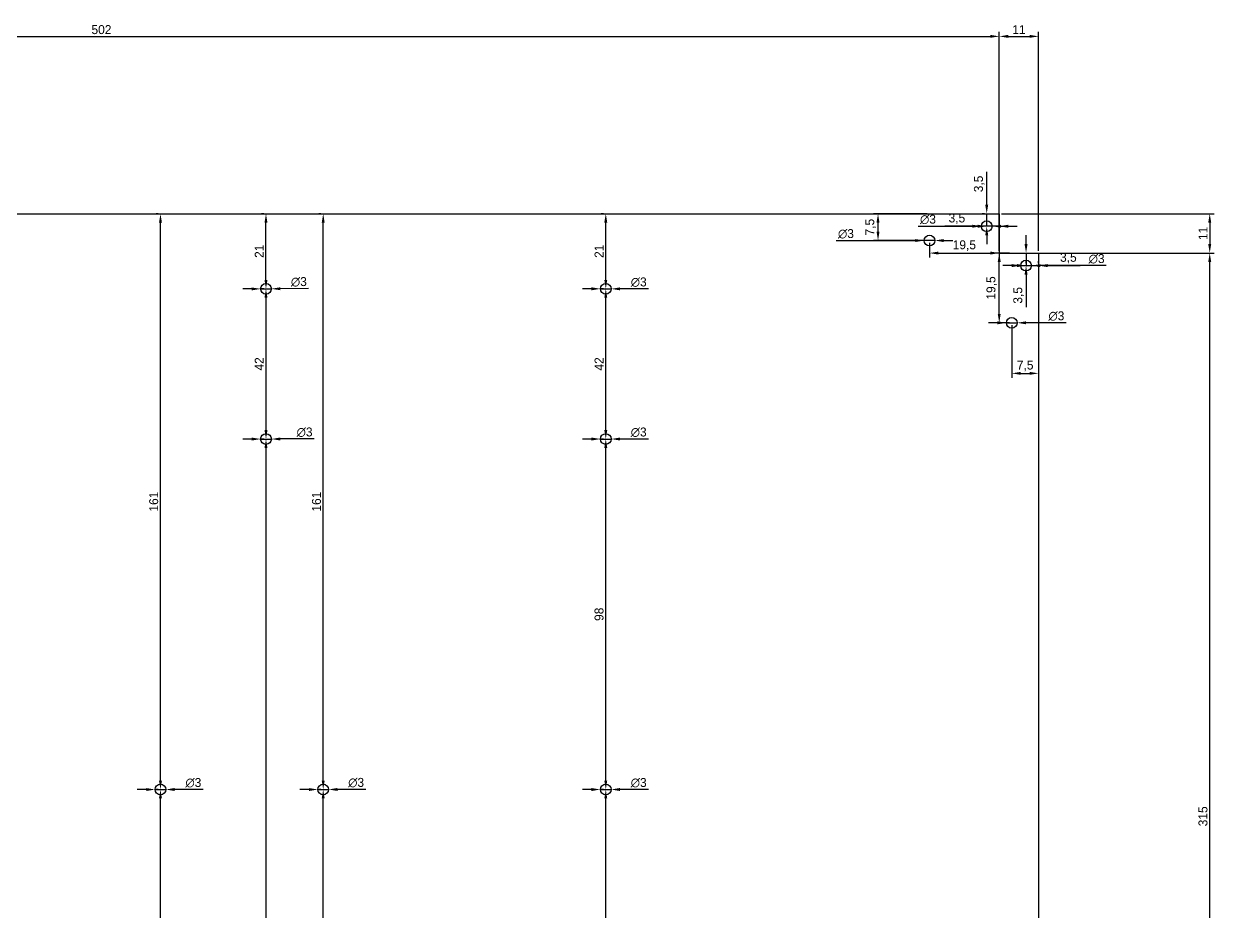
# Model space of a CAD drawing. Header units: millimetres. Extents: x 1367 to 2033, y 698 to 1194.
# Drawn here: x 1700.2 to 2033, y 946.4 to 1194.5 of the extents above; entities that cross this region are included whole.
import ezdxf

# ---------------------------------------------------------------- set-up
doc = ezdxf.new("R2010")
doc.units = ezdxf.units.MM
doc.layers.get('Defpoints').update_dxf_attribs({"color": 4})
doc.dimstyles.new('ISO-25', dxfattribs={"dimtxt": 2.5, "dimasz": 2.5, "dimexe": 1.25, "dimexo": 0.625, "dimtad": 1, "dimtxsty": 'Standard', "dimcen": 2.5, "dimadec": 0, "dimazin": 0, "dimtfac": 1, "dimtmove": 0, "dimatfit": 3, "dimfxl": 1, "dimarcsym": 0})

# ---------------------------------------------------------------- blocks, each defined once
blk = doc.blocks.new('*D3')
at = {"layer": 'Defpoints', "color": 0, "lineweight": -2, "transparency": 16777216}
for p, q in [((1984.57, 1130.38), (2033.05, 1130.38)), ((2031.8, 817.88), (2031.8, 1127.88)), ((1984.57, 815.38), (2033.05, 815.38))]:
    blk.add_line(p, q, dxfattribs=at)
at = {"layer": 'Defpoints', "color": 0, "transparency": 16777216}
for p in [(1983.95, 1130.38), (2031.8, 1130.38), (1983.95, 815.38)]:
    blk.add_point(p, dxfattribs=at)
for points in [[(2031.38, 1127.88), (2032.21, 1127.88), (2031.8, 1130.38)], [(2031.38, 817.88), (2032.21, 817.88), (2031.8, 815.38)]]:
    blk.add_solid(points, dxfattribs=at)
at = {"layer": 'Defpoints', "color": 0, "transparency": 16777216, "insert": (2029.92, 972.88), "char_height": 2.5, "attachment_point": 5, "rotation": 90}
blk.add_mtext('315', dxfattribs=at)
blk = doc.blocks.new('*D5')
at = {"layer": 'Defpoints', "color": 0, "lineweight": -2, "transparency": 16777216}
for p, q in [((1973.57, 1141.38), (2033.05, 1141.38)), ((2031.8, 1138.88), (2031.8, 1132.88)), ((1973.57, 1130.38), (2033.05, 1130.38))]:
    blk.add_line(p, q, dxfattribs=at)
at = {"layer": 'Defpoints', "color": 0, "transparency": 16777216}
for p in [(1972.95, 1141.38), (1972.95, 1130.38), (2031.8, 1130.38)]:
    blk.add_point(p, dxfattribs=at)
for points in [[(2031.38, 1138.88), (2032.21, 1138.88), (2031.8, 1141.38)], [(2031.38, 1132.88), (2032.21, 1132.88), (2031.8, 1130.38)]]:
    blk.add_solid(points, dxfattribs=at)
at = {"layer": 'Defpoints', "color": 0, "transparency": 16777216, "insert": (2029.92, 1135.88), "char_height": 2.5, "attachment_point": 5, "rotation": 90}
blk.add_mtext('11', dxfattribs=at)
blk = doc.blocks.new('*D6')
at = {"layer": 'Defpoints', "color": 0, "lineweight": -2, "transparency": 16777216}
for p, q in [((1470.95, 1142.01), (1470.95, 1192.22)), ((1972.95, 1142.01), (1972.95, 1192.22)), ((1473.45, 1190.97), (1970.45, 1190.97))]:
    blk.add_line(p, q, dxfattribs=at)
at = {"layer": 'Defpoints', "color": 0, "transparency": 16777216}
for p in [(1972.95, 1190.97), (1470.95, 1141.38), (1972.95, 1141.38)]:
    blk.add_point(p, dxfattribs=at)
for points in [[(1473.45, 1191.39), (1473.45, 1190.56), (1470.95, 1190.97)], [(1970.45, 1191.39), (1970.45, 1190.56), (1972.95, 1190.97)]]:
    blk.add_solid(points, dxfattribs=at)
at = {"layer": 'Defpoints', "color": 0, "transparency": 16777216, "insert": (1721.95, 1192.85), "char_height": 2.5, "attachment_point": 5}
blk.add_mtext('502', dxfattribs=at)
blk = doc.blocks.new('*D8')
at = {"layer": 'Defpoints', "color": 0, "lineweight": -2, "transparency": 16777216}
for p, q in [((1972.95, 1131.01), (1972.95, 1192.22)), ((1983.95, 1131.01), (1983.95, 1192.22)), ((1975.45, 1190.97), (1981.45, 1190.97))]:
    blk.add_line(p, q, dxfattribs=at)
at = {"layer": 'Defpoints', "color": 0, "transparency": 16777216}
for p in [(1983.95, 1190.97), (1972.95, 1130.38), (1983.95, 1130.38)]:
    blk.add_point(p, dxfattribs=at)
for points in [[(1975.45, 1191.39), (1975.45, 1190.56), (1972.95, 1190.97)], [(1981.45, 1191.39), (1981.45, 1190.56), (1983.95, 1190.97)]]:
    blk.add_solid(points, dxfattribs=at)
at = {"layer": 'Defpoints', "color": 0, "transparency": 16777216, "insert": (1978.45, 1192.85), "char_height": 2.5, "attachment_point": 5}
blk.add_mtext('11', dxfattribs=at)
blk = doc.blocks.new('*D33')
at = {"layer": 'Defpoints', "color": 0, "lineweight": -2, "transparency": 16777216}
for p, q in [((1975.82, 1130.38), (1971.7, 1130.38)), ((1972.95, 1113.38), (1972.95, 1127.88)), ((1975.82, 1110.88), (1971.7, 1110.88))]:
    blk.add_line(p, q, dxfattribs=at)
at = {"layer": 'Defpoints', "color": 0, "transparency": 16777216}
for p in [(1972.95, 1130.38), (1976.45, 1130.38), (1976.45, 1110.88)]:
    blk.add_point(p, dxfattribs=at)
for points in [[(1972.53, 1127.88), (1973.36, 1127.88), (1972.95, 1130.38)], [(1972.53, 1113.38), (1973.36, 1113.38), (1972.95, 1110.88)]]:
    blk.add_solid(points, dxfattribs=at)
at = {"layer": 'Defpoints', "color": 0, "transparency": 16777216, "insert": (1970.86, 1120.63), "char_height": 2.5, "attachment_point": 5, "rotation": 90}
blk.add_mtext('19,5', dxfattribs=at)
blk = doc.blocks.new('*D34')
at = {"layer": 'Defpoints', "color": 0, "lineweight": -2, "transparency": 16777216}
for p, q in [((1976.45, 1110.26), (1976.45, 1095.49)), ((1983.95, 1110.26), (1983.95, 1095.49)), ((1978.95, 1096.74), (1981.45, 1096.74))]:
    blk.add_line(p, q, dxfattribs=at)
at = {"layer": 'Defpoints', "color": 0, "transparency": 16777216}
for p in [(1976.45, 1110.88), (1983.95, 1110.88), (1983.95, 1096.74)]:
    blk.add_point(p, dxfattribs=at)
for points in [[(1978.95, 1097.16), (1978.95, 1096.33), (1976.45, 1096.74)], [(1981.45, 1097.16), (1981.45, 1096.33), (1983.95, 1096.74)]]:
    blk.add_solid(points, dxfattribs=at)
at = {"layer": 'Defpoints', "color": 0, "transparency": 16777216, "insert": (1980.2, 1098.83), "char_height": 2.5, "attachment_point": 5}
blk.add_mtext('7,5', dxfattribs=at)
blk = doc.blocks.new('*D35')
at = {"layer": 'Defpoints', "color": 0, "lineweight": -2, "transparency": 16777216}
for p, q in [((1980.45, 1132.88), (1980.45, 1135.38)), ((1980.45, 1130.38), (1980.45, 1126.88)), ((1981.07, 1130.38), (1981.7, 1130.38)), ((1981.07, 1126.88), (1981.7, 1126.88)), ((1980.45, 1124.38), (1980.45, 1115.21))]:
    blk.add_line(p, q, dxfattribs=at)
at = {"layer": 'Defpoints', "color": 0, "transparency": 16777216}
for p in [(1980.45, 1130.38), (1980.45, 1130.38), (1980.45, 1126.88)]:
    blk.add_point(p, dxfattribs=at)
for points in [[(1980.03, 1132.88), (1980.86, 1132.88), (1980.45, 1130.38)], [(1980.03, 1124.38), (1980.86, 1124.38), (1980.45, 1126.88)]]:
    blk.add_solid(points, dxfattribs=at)
at = {"layer": 'Defpoints', "color": 0, "transparency": 16777216, "insert": (1978.36, 1118.55), "char_height": 2.5, "attachment_point": 5, "rotation": 90}
blk.add_mtext('3,5', dxfattribs=at)
blk = doc.blocks.new('*D36')
at = {"layer": 'Defpoints', "color": 0, "lineweight": -2, "transparency": 16777216}
for p, q in [((1977.95, 1126.88), (1975.45, 1126.88)), ((1980.45, 1127.51), (1980.45, 1128.13)), ((1980.45, 1126.88), (1983.95, 1126.88)), ((1983.95, 1127.51), (1983.95, 1128.13)), ((1986.45, 1126.88), (1995.61, 1126.88))]:
    blk.add_line(p, q, dxfattribs=at)
at = {"layer": 'Defpoints', "color": 0, "transparency": 16777216}
for p in [(1980.45, 1126.88), (1983.95, 1126.88), (1983.95, 1126.88)]:
    blk.add_point(p, dxfattribs=at)
for points in [[(1977.95, 1127.3), (1977.95, 1126.46), (1980.45, 1126.88)], [(1986.45, 1127.3), (1986.45, 1126.46), (1983.95, 1126.88)]]:
    blk.add_solid(points, dxfattribs=at)
at = {"layer": 'Defpoints', "color": 0, "transparency": 16777216, "insert": (1992.28, 1128.96), "char_height": 2.5, "attachment_point": 5}
blk.add_mtext('3,5', dxfattribs=at)
blk = doc.blocks.new('*D37')
at = {"layer": 'Defpoints', "color": 0, "lineweight": -2, "transparency": 16777216}
for p, q in [((1952.82, 1141.38), (1937.81, 1141.38)), ((1939.06, 1136.38), (1939.06, 1138.88)), ((1952.82, 1133.88), (1937.81, 1133.88))]:
    blk.add_line(p, q, dxfattribs=at)
at = {"layer": 'Defpoints', "color": 0, "transparency": 16777216}
for p in [(1939.06, 1141.38), (1953.45, 1141.38), (1953.45, 1133.88)]:
    blk.add_point(p, dxfattribs=at)
for points in [[(1938.64, 1138.88), (1939.48, 1138.88), (1939.06, 1141.38)], [(1938.64, 1136.38), (1939.48, 1136.38), (1939.06, 1133.88)]]:
    blk.add_solid(points, dxfattribs=at)
at = {"layer": 'Defpoints', "color": 0, "transparency": 16777216, "insert": (1936.98, 1137.63), "char_height": 2.5, "attachment_point": 5, "rotation": 90}
blk.add_mtext('7,5', dxfattribs=at)
blk = doc.blocks.new('*D38')
at = {"layer": 'Defpoints', "color": 0, "lineweight": -2, "transparency": 16777216}
for p, q in [((1953.45, 1133.26), (1953.45, 1129.13)), ((1972.95, 1133.26), (1972.95, 1129.13)), ((1955.95, 1130.38), (1970.45, 1130.38))]:
    blk.add_line(p, q, dxfattribs=at)
at = {"layer": 'Defpoints', "color": 0, "transparency": 16777216}
for p in [(1953.45, 1133.88), (1972.95, 1133.88), (1972.95, 1130.38)]:
    blk.add_point(p, dxfattribs=at)
for points in [[(1955.95, 1130.8), (1955.95, 1129.96), (1953.45, 1130.38)], [(1970.45, 1130.8), (1970.45, 1129.96), (1972.95, 1130.38)]]:
    blk.add_solid(points, dxfattribs=at)
at = {"layer": 'Defpoints', "color": 0, "transparency": 16777216, "insert": (1963.2, 1132.46), "char_height": 2.5, "attachment_point": 5}
blk.add_mtext('19,5', dxfattribs=at)
blk = doc.blocks.new('*D39')
at = {"layer": 'Defpoints', "color": 0, "lineweight": -2, "transparency": 16777216}
for p, q in [((1969.45, 1143.88), (1969.45, 1153.05)), ((1968.82, 1141.38), (1968.2, 1141.38)), ((1969.45, 1137.88), (1969.45, 1141.38)), ((1968.82, 1137.88), (1968.2, 1137.88)), ((1969.45, 1135.38), (1969.45, 1132.88))]:
    blk.add_line(p, q, dxfattribs=at)
at = {"layer": 'Defpoints', "color": 0, "transparency": 16777216}
for p in [(1969.45, 1141.38), (1969.45, 1141.38), (1969.45, 1137.88)]:
    blk.add_point(p, dxfattribs=at)
for points in [[(1969.03, 1143.88), (1969.86, 1143.88), (1969.45, 1141.38)], [(1969.03, 1135.38), (1969.86, 1135.38), (1969.45, 1137.88)]]:
    blk.add_solid(points, dxfattribs=at)
at = {"layer": 'Defpoints', "color": 0, "transparency": 16777216, "insert": (1967.36, 1149.71), "char_height": 2.5, "attachment_point": 5, "rotation": 90}
blk.add_mtext('3,5', dxfattribs=at)
blk = doc.blocks.new('*D40')
at = {"layer": 'Defpoints', "color": 0, "lineweight": -2, "transparency": 16777216}
for p, q in [((1969.45, 1138.51), (1969.45, 1139.13)), ((1972.95, 1138.51), (1972.95, 1139.13)), ((1966.95, 1137.88), (1957.78, 1137.88)), ((1972.95, 1137.88), (1969.45, 1137.88)), ((1975.45, 1137.88), (1977.95, 1137.88))]:
    blk.add_line(p, q, dxfattribs=at)
at = {"layer": 'Defpoints', "color": 0, "transparency": 16777216}
for p in [(1969.45, 1137.88), (1972.95, 1137.88), (1972.95, 1137.88)]:
    blk.add_point(p, dxfattribs=at)
for points in [[(1966.95, 1138.3), (1966.95, 1137.46), (1969.45, 1137.88)], [(1975.45, 1138.3), (1975.45, 1137.46), (1972.95, 1137.88)]]:
    blk.add_solid(points, dxfattribs=at)
at = {"layer": 'Defpoints', "color": 0, "transparency": 16777216, "insert": (1961.11, 1139.96), "char_height": 2.5, "attachment_point": 5}
blk.add_mtext('3,5', dxfattribs=at)
blk = doc.blocks.new('*D49')
at = {"layer": 'Defpoints', "color": 0, "lineweight": -2, "transparency": 16777216}
for p, q in [((1737.82, 980.38), (1737.2, 980.38)), ((1738.45, 827.88), (1738.45, 977.88)), ((1737.82, 825.38), (1737.2, 825.38))]:
    blk.add_line(p, q, dxfattribs=at)
at = {"layer": 'Defpoints', "color": 0, "transparency": 16777216}
for p in [(1738.45, 980.38), (1738.45, 980.38), (1738.45, 825.38)]:
    blk.add_point(p, dxfattribs=at)
for points in [[(1738.03, 977.88), (1738.86, 977.88), (1738.45, 980.38)], [(1738.03, 827.88), (1738.86, 827.88), (1738.45, 825.38)]]:
    blk.add_solid(points, dxfattribs=at)
at = {"layer": 'Defpoints', "color": 0, "transparency": 16777216, "insert": (1736.57, 902.88), "char_height": 2.5, "attachment_point": 5, "rotation": 90}
blk.add_mtext('155', dxfattribs=at)
blk = doc.blocks.new('*D50')
at = {"layer": 'Defpoints', "color": 0, "lineweight": -2, "transparency": 16777216}
for p, q in [((1737.82, 1141.38), (1737.2, 1141.38)), ((1738.45, 982.88), (1738.45, 1138.88)), ((1737.82, 980.38), (1737.2, 980.38))]:
    blk.add_line(p, q, dxfattribs=at)
at = {"layer": 'Defpoints', "color": 0, "transparency": 16777216}
for p in [(1738.45, 1141.38), (1738.45, 1141.38), (1738.45, 980.38)]:
    blk.add_point(p, dxfattribs=at)
for points in [[(1738.03, 1138.88), (1738.86, 1138.88), (1738.45, 1141.38)], [(1738.03, 982.88), (1738.86, 982.88), (1738.45, 980.38)]]:
    blk.add_solid(points, dxfattribs=at)
at = {"layer": 'Defpoints', "color": 0, "transparency": 16777216, "insert": (1736.57, 1060.88), "char_height": 2.5, "attachment_point": 5, "rotation": 90}
blk.add_mtext('161', dxfattribs=at)
blk = doc.blocks.new('*D53')
at = {"layer": 'Defpoints', "color": 0, "lineweight": -2, "transparency": 16777216}
for p, q in [((1783.32, 980.38), (1782.7, 980.38)), ((1783.95, 827.88), (1783.95, 977.88)), ((1783.32, 825.38), (1782.7, 825.38))]:
    blk.add_line(p, q, dxfattribs=at)
at = {"layer": 'Defpoints', "color": 0, "transparency": 16777216}
for p in [(1783.95, 980.38), (1783.95, 980.38), (1783.95, 825.38)]:
    blk.add_point(p, dxfattribs=at)
for points in [[(1783.53, 977.88), (1784.36, 977.88), (1783.95, 980.38)], [(1783.53, 827.88), (1784.36, 827.88), (1783.95, 825.38)]]:
    blk.add_solid(points, dxfattribs=at)
at = {"layer": 'Defpoints', "color": 0, "transparency": 16777216, "insert": (1782.07, 902.88), "char_height": 2.5, "attachment_point": 5, "rotation": 90}
blk.add_mtext('155', dxfattribs=at)
blk = doc.blocks.new('*D54')
at = {"layer": 'Defpoints', "color": 0, "lineweight": -2, "transparency": 16777216}
for p, q in [((1783.32, 1141.38), (1782.7, 1141.38)), ((1783.95, 982.88), (1783.95, 1138.88)), ((1783.32, 980.38), (1782.7, 980.38))]:
    blk.add_line(p, q, dxfattribs=at)
at = {"layer": 'Defpoints', "color": 0, "transparency": 16777216}
for p in [(1783.95, 1141.38), (1783.95, 1141.38), (1783.95, 980.38)]:
    blk.add_point(p, dxfattribs=at)
for points in [[(1783.53, 1138.88), (1784.36, 1138.88), (1783.95, 1141.38)], [(1783.53, 982.88), (1784.36, 982.88), (1783.95, 980.38)]]:
    blk.add_solid(points, dxfattribs=at)
at = {"layer": 'Defpoints', "color": 0, "transparency": 16777216, "insert": (1782.07, 1060.88), "char_height": 2.5, "attachment_point": 5, "rotation": 90}
blk.add_mtext('161', dxfattribs=at)
blk = doc.blocks.new('*D55')
at = {"layer": 'Defpoints', "color": 0, "lineweight": -2, "transparency": 16777216}
for p, q in [((1767.32, 1141.38), (1766.7, 1141.38)), ((1767.95, 1122.88), (1767.95, 1138.88)), ((1767.32, 1120.38), (1766.7, 1120.38))]:
    blk.add_line(p, q, dxfattribs=at)
at = {"layer": 'Defpoints', "color": 0, "transparency": 16777216}
for p in [(1767.95, 1141.38), (1767.95, 1141.38), (1767.95, 1120.38)]:
    blk.add_point(p, dxfattribs=at)
for points in [[(1767.53, 1138.88), (1768.36, 1138.88), (1767.95, 1141.38)], [(1767.53, 1122.88), (1768.36, 1122.88), (1767.95, 1120.38)]]:
    blk.add_solid(points, dxfattribs=at)
at = {"layer": 'Defpoints', "color": 0, "transparency": 16777216, "insert": (1766.07, 1130.88), "char_height": 2.5, "attachment_point": 5, "rotation": 90}
blk.add_mtext('21', dxfattribs=at)
blk = doc.blocks.new('*D56')
at = {"layer": 'Defpoints', "color": 0, "lineweight": -2, "transparency": 16777216}
for p, q in [((1767.32, 1120.38), (1766.7, 1120.38)), ((1767.95, 1117.88), (1767.95, 1080.88)), ((1767.32, 1078.38), (1766.7, 1078.38))]:
    blk.add_line(p, q, dxfattribs=at)
at = {"layer": 'Defpoints', "color": 0, "transparency": 16777216}
for p in [(1767.95, 1120.38), (1767.95, 1078.38), (1767.95, 1078.38)]:
    blk.add_point(p, dxfattribs=at)
for points in [[(1767.53, 1117.88), (1768.36, 1117.88), (1767.95, 1120.38)], [(1767.53, 1080.88), (1768.36, 1080.88), (1767.95, 1078.38)]]:
    blk.add_solid(points, dxfattribs=at)
at = {"layer": 'Defpoints', "color": 0, "transparency": 16777216, "insert": (1766.07, 1099.38), "char_height": 2.5, "attachment_point": 5, "rotation": 90}
blk.add_mtext('42', dxfattribs=at)
blk = doc.blocks.new('*D57')
at = {"layer": 'Defpoints', "color": 0, "lineweight": -2, "transparency": 16777216}
for p, q in [((1767.32, 1078.38), (1766.7, 1078.38)), ((1767.95, 1075.88), (1767.95, 806.88)), ((1767.32, 804.38), (1766.7, 804.38))]:
    blk.add_line(p, q, dxfattribs=at)
at = {"layer": 'Defpoints', "color": 0, "transparency": 16777216}
for p in [(1767.95, 1078.38), (1767.95, 804.38), (1767.95, 804.38)]:
    blk.add_point(p, dxfattribs=at)
for points in [[(1767.53, 1075.88), (1768.36, 1075.88), (1767.95, 1078.38)], [(1767.53, 806.88), (1768.36, 806.88), (1767.95, 804.38)]]:
    blk.add_solid(points, dxfattribs=at)
at = {"layer": 'Defpoints', "color": 0, "transparency": 16777216, "insert": (1766.07, 941.38), "char_height": 2.5, "attachment_point": 5, "rotation": 90}
blk.add_mtext('274', dxfattribs=at)
blk = doc.blocks.new('*D59')
at = {"layer": 'Defpoints', "color": 0, "lineweight": -2, "transparency": 16777216}
for p, q in [((1862.32, 980.38), (1861.7, 980.38)), ((1862.95, 827.88), (1862.95, 977.88)), ((1862.32, 825.38), (1861.7, 825.38))]:
    blk.add_line(p, q, dxfattribs=at)
at = {"layer": 'Defpoints', "color": 0, "transparency": 16777216}
for p in [(1862.95, 980.38), (1862.95, 980.38), (1862.95, 825.38)]:
    blk.add_point(p, dxfattribs=at)
for points in [[(1862.53, 977.88), (1863.36, 977.88), (1862.95, 980.38)], [(1862.53, 827.88), (1863.36, 827.88), (1862.95, 825.38)]]:
    blk.add_solid(points, dxfattribs=at)
at = {"layer": 'Defpoints', "color": 0, "transparency": 16777216, "insert": (1861.07, 902.88), "char_height": 2.5, "attachment_point": 5, "rotation": 90}
blk.add_mtext('155', dxfattribs=at)
blk = doc.blocks.new('*D60')
at = {"layer": 'Defpoints', "color": 0, "lineweight": -2, "transparency": 16777216}
for p, q in [((1862.32, 1078.38), (1861.7, 1078.38)), ((1862.95, 982.88), (1862.95, 1075.88)), ((1862.32, 980.38), (1861.7, 980.38))]:
    blk.add_line(p, q, dxfattribs=at)
at = {"layer": 'Defpoints', "color": 0, "transparency": 16777216}
for p in [(1862.95, 1078.38), (1862.95, 1078.38), (1862.95, 980.38)]:
    blk.add_point(p, dxfattribs=at)
for points in [[(1862.53, 1075.88), (1863.36, 1075.88), (1862.95, 1078.38)], [(1862.53, 982.88), (1863.36, 982.88), (1862.95, 980.38)]]:
    blk.add_solid(points, dxfattribs=at)
at = {"layer": 'Defpoints', "color": 0, "transparency": 16777216, "insert": (1861.07, 1029.38), "char_height": 2.5, "attachment_point": 5, "rotation": 90}
blk.add_mtext('98', dxfattribs=at)
blk = doc.blocks.new('*D61')
at = {"layer": 'Defpoints', "color": 0, "lineweight": -2, "transparency": 16777216}
for p, q in [((1862.32, 1120.38), (1861.7, 1120.38)), ((1862.95, 1080.88), (1862.95, 1117.88)), ((1862.32, 1078.38), (1861.7, 1078.38))]:
    blk.add_line(p, q, dxfattribs=at)
at = {"layer": 'Defpoints', "color": 0, "transparency": 16777216}
for p in [(1862.95, 1120.38), (1862.95, 1120.38), (1862.95, 1078.38)]:
    blk.add_point(p, dxfattribs=at)
for points in [[(1862.53, 1117.88), (1863.36, 1117.88), (1862.95, 1120.38)], [(1862.53, 1080.88), (1863.36, 1080.88), (1862.95, 1078.38)]]:
    blk.add_solid(points, dxfattribs=at)
at = {"layer": 'Defpoints', "color": 0, "transparency": 16777216, "insert": (1861.07, 1099.38), "char_height": 2.5, "attachment_point": 5, "rotation": 90}
blk.add_mtext('42', dxfattribs=at)
blk = doc.blocks.new('*D62')
at = {"layer": 'Defpoints', "color": 0, "lineweight": -2, "transparency": 16777216}
for p, q in [((1862.32, 1141.38), (1861.7, 1141.38)), ((1862.95, 1122.88), (1862.95, 1138.88)), ((1862.32, 1120.38), (1861.7, 1120.38))]:
    blk.add_line(p, q, dxfattribs=at)
at = {"layer": 'Defpoints', "color": 0, "transparency": 16777216}
for p in [(1862.95, 1141.38), (1862.95, 1141.38), (1862.95, 1120.38)]:
    blk.add_point(p, dxfattribs=at)
for points in [[(1862.53, 1138.88), (1863.36, 1138.88), (1862.95, 1141.38)], [(1862.53, 1122.88), (1863.36, 1122.88), (1862.95, 1120.38)]]:
    blk.add_solid(points, dxfattribs=at)
at = {"layer": 'Defpoints', "color": 0, "transparency": 16777216, "insert": (1861.07, 1130.88), "char_height": 2.5, "attachment_point": 5, "rotation": 90}
blk.add_mtext('21', dxfattribs=at)
blk = doc.blocks.new('*D81')
at = {"layer": 'Defpoints', "color": 0, "lineweight": -2, "transparency": 16777216}
for p, q in [((1927.4, 1133.88), (1949.45, 1133.88)), ((1954.95, 1133.88), (1951.95, 1133.88)), ((1957.45, 1133.88), (1959.95, 1133.88))]:
    blk.add_line(p, q, dxfattribs=at)
at = {"layer": 'Defpoints', "color": 0, "transparency": 16777216}
for p in [(1951.95, 1133.88), (1954.95, 1133.88)]:
    blk.add_point(p, dxfattribs=at)
for points in [[(1949.45, 1134.3), (1949.45, 1133.46), (1951.95, 1133.88)], [(1957.45, 1134.3), (1957.45, 1133.46), (1954.95, 1133.88)]]:
    blk.add_solid(points, dxfattribs=at)
at = {"layer": 'Defpoints', "color": 0, "transparency": 16777216, "insert": (1930.1, 1135.75), "char_height": 2.5, "attachment_point": 5, "rotation": 0.0027}
blk.add_mtext('∅3', dxfattribs=at)
blk = doc.blocks.new('*D82')
at = {"layer": 'Defpoints', "color": 0, "lineweight": -2, "transparency": 16777216}
for p, q in [((1950.32, 1137.9), (1965.45, 1137.88)), ((1970.95, 1137.88), (1967.95, 1137.88)), ((1973.45, 1137.88), (1975.95, 1137.87))]:
    blk.add_line(p, q, dxfattribs=at)
at = {"layer": 'Defpoints', "color": 0, "transparency": 16777216}
for p in [(1967.95, 1137.88), (1970.95, 1137.88)]:
    blk.add_point(p, dxfattribs=at)
for points in [[(1965.45, 1138.3), (1965.44, 1137.47), (1967.95, 1137.88)], [(1973.45, 1138.29), (1973.44, 1137.46), (1970.95, 1137.88)]]:
    blk.add_solid(points, dxfattribs=at)
at = {"layer": 'Defpoints', "color": 0, "transparency": 16777216, "insert": (1953.03, 1139.77), "char_height": 2.5, "attachment_point": 5, "rotation": 359.9441}
blk.add_mtext('∅3', dxfattribs=at)
blk = doc.blocks.new('*D83')
at = {"layer": 'Defpoints', "color": 0, "lineweight": -2, "transparency": 16777216}
for p, q in [((1976.45, 1126.88), (1973.95, 1126.88)), ((1978.95, 1126.88), (1981.95, 1126.88)), ((2002.89, 1126.89), (1984.45, 1126.88))]:
    blk.add_line(p, q, dxfattribs=at)
at = {"layer": 'Defpoints', "color": 0, "transparency": 16777216}
for p in [(1978.95, 1126.88), (1981.95, 1126.88)]:
    blk.add_point(p, dxfattribs=at)
for points in [[(1976.45, 1127.3), (1976.45, 1126.46), (1978.95, 1126.88)], [(1984.45, 1127.3), (1984.45, 1126.46), (1981.95, 1126.88)]]:
    blk.add_solid(points, dxfattribs=at)
at = {"layer": 'Defpoints', "color": 0, "transparency": 16777216, "insert": (2000.18, 1128.76), "char_height": 2.5, "attachment_point": 5, "rotation": 0.0142}
blk.add_mtext('∅3', dxfattribs=at)
blk = doc.blocks.new('*D84')
at = {"layer": 'Defpoints', "color": 0, "lineweight": -2, "transparency": 16777216}
for p, q in [((1972.45, 1110.88), (1969.95, 1110.88)), ((1974.95, 1110.88), (1977.95, 1110.88)), ((1991.64, 1110.87), (1980.45, 1110.88))]:
    blk.add_line(p, q, dxfattribs=at)
at = {"layer": 'Defpoints', "color": 0, "transparency": 16777216}
for p in [(1974.95, 1110.88), (1977.95, 1110.88)]:
    blk.add_point(p, dxfattribs=at)
for points in [[(1972.45, 1111.3), (1972.45, 1110.46), (1974.95, 1110.88)], [(1980.45, 1111.3), (1980.45, 1110.46), (1977.95, 1110.88)]]:
    blk.add_solid(points, dxfattribs=at)
at = {"layer": 'Defpoints', "color": 0, "transparency": 16777216, "insert": (1988.93, 1112.75), "char_height": 2.5, "attachment_point": 5, "rotation": 359.9808}
blk.add_mtext('∅3', dxfattribs=at)
blk = doc.blocks.new('*D96')
at = {"layer": 'Defpoints', "color": 0, "lineweight": -2, "transparency": 16777216}
for p, q in [((1734.45, 980.38), (1731.95, 980.38)), ((1736.95, 980.38), (1739.95, 980.38)), ((1750.36, 980.38), (1742.45, 980.38))]:
    blk.add_line(p, q, dxfattribs=at)
at = {"layer": 'Defpoints', "color": 0, "transparency": 16777216}
for p in [(1736.95, 980.38), (1739.95, 980.38)]:
    blk.add_point(p, dxfattribs=at)
for points in [[(1734.45, 980.8), (1734.45, 979.96), (1736.95, 980.38)], [(1742.45, 980.8), (1742.45, 979.96), (1739.95, 980.38)]]:
    blk.add_solid(points, dxfattribs=at)
at = {"layer": 'Defpoints', "color": 0, "transparency": 16777216, "insert": (1747.65, 982.25), "char_height": 2.5, "attachment_point": 5, "rotation": 359.9878}
blk.add_mtext('∅3', dxfattribs=at)
blk = doc.blocks.new('*D98')
at = {"layer": 'Defpoints', "color": 0, "lineweight": -2, "transparency": 16777216}
for p, q in [((1779.95, 980.37), (1777.45, 980.36)), ((1782.45, 980.38), (1785.45, 980.38)), ((1795.86, 980.42), (1787.95, 980.39))]:
    blk.add_line(p, q, dxfattribs=at)
at = {"layer": 'Defpoints', "color": 0, "transparency": 16777216}
for p in [(1782.45, 980.38), (1785.45, 980.38)]:
    blk.add_point(p, dxfattribs=at)
for points in [[(1779.94, 980.78), (1779.95, 979.95), (1782.45, 980.38)], [(1787.94, 980.81), (1787.95, 979.98), (1785.45, 980.38)]]:
    blk.add_solid(points, dxfattribs=at)
at = {"layer": 'Defpoints', "color": 0, "transparency": 16777216, "insert": (1793.15, 982.28), "char_height": 2.5, "attachment_point": 5, "rotation": 0.1752}
blk.add_mtext('∅3', dxfattribs=at)
blk = doc.blocks.new('*D99')
at = {"layer": 'Defpoints', "color": 0, "lineweight": -2, "transparency": 16777216}
for p, q in [((1763.95, 1078.37), (1761.45, 1078.37)), ((1766.45, 1078.38), (1769.45, 1078.38)), ((1781.45, 1078.4), (1771.95, 1078.39))]:
    blk.add_line(p, q, dxfattribs=at)
at = {"layer": 'Defpoints', "color": 0, "transparency": 16777216}
for p in [(1766.45, 1078.38), (1769.45, 1078.38)]:
    blk.add_point(p, dxfattribs=at)
for points in [[(1763.94, 1078.79), (1763.95, 1077.96), (1766.45, 1078.38)], [(1771.94, 1078.8), (1771.95, 1077.97), (1769.45, 1078.38)]]:
    blk.add_solid(points, dxfattribs=at)
at = {"layer": 'Defpoints', "color": 0, "transparency": 16777216, "insert": (1778.74, 1080.27), "char_height": 2.5, "attachment_point": 5, "rotation": 0.0855}
blk.add_mtext('∅3', dxfattribs=at)
blk = doc.blocks.new('*D100')
at = {"layer": 'Defpoints', "color": 0, "lineweight": -2, "transparency": 16777216}
for p, q in [((1763.95, 1120.36), (1761.45, 1120.34)), ((1766.45, 1120.37), (1769.45, 1120.39)), ((1779.86, 1120.45), (1771.95, 1120.4))]:
    blk.add_line(p, q, dxfattribs=at)
at = {"layer": 'Defpoints', "color": 0, "transparency": 16777216}
for p in [(1766.45, 1120.37), (1769.45, 1120.39)]:
    blk.add_point(p, dxfattribs=at)
for points in [[(1763.94, 1120.77), (1763.95, 1119.94), (1766.45, 1120.37)], [(1771.94, 1120.82), (1771.95, 1119.99), (1769.45, 1120.39)]]:
    blk.add_solid(points, dxfattribs=at)
at = {"layer": 'Defpoints', "color": 0, "transparency": 16777216, "insert": (1777.14, 1122.31), "char_height": 2.5, "attachment_point": 5, "rotation": 0.3185}
blk.add_mtext('∅3', dxfattribs=at)
blk = doc.blocks.new('*D102')
at = {"layer": 'Defpoints', "color": 0, "lineweight": -2, "transparency": 16777216}
for p, q in [((1858.95, 980.38), (1856.45, 980.38)), ((1861.45, 980.38), (1864.45, 980.38)), ((1874.86, 980.38), (1866.95, 980.38))]:
    blk.add_line(p, q, dxfattribs=at)
at = {"layer": 'Defpoints', "color": 0, "transparency": 16777216}
for p in [(1861.45, 980.38), (1864.45, 980.38)]:
    blk.add_point(p, dxfattribs=at)
for points in [[(1858.95, 980.8), (1858.95, 979.96), (1861.45, 980.38)], [(1866.95, 980.8), (1866.95, 979.96), (1864.45, 980.38)]]:
    blk.add_solid(points, dxfattribs=at)
at = {"layer": 'Defpoints', "color": 0, "transparency": 16777216, "insert": (1872.15, 982.26), "char_height": 2.5, "attachment_point": 5, "rotation": 0.0083}
blk.add_mtext('∅3', dxfattribs=at)
blk = doc.blocks.new('*D103')
at = {"layer": 'Defpoints', "color": 0, "lineweight": -2, "transparency": 16777216}
for p, q in [((1858.95, 1078.38), (1856.45, 1078.38)), ((1861.45, 1078.38), (1864.45, 1078.38)), ((1874.86, 1078.38), (1866.95, 1078.38))]:
    blk.add_line(p, q, dxfattribs=at)
at = {"layer": 'Defpoints', "color": 0, "transparency": 16777216}
for p in [(1861.45, 1078.38), (1864.45, 1078.38)]:
    blk.add_point(p, dxfattribs=at)
for points in [[(1858.95, 1078.8), (1858.95, 1077.96), (1861.45, 1078.38)], [(1866.95, 1078.8), (1866.95, 1077.96), (1864.45, 1078.38)]]:
    blk.add_solid(points, dxfattribs=at)
at = {"layer": 'Defpoints', "color": 0, "transparency": 16777216, "insert": (1872.15, 1080.26), "char_height": 2.5, "attachment_point": 5, "rotation": 0.0154}
blk.add_mtext('∅3', dxfattribs=at)
blk = doc.blocks.new('*D104')
at = {"layer": 'Defpoints', "color": 0, "lineweight": -2, "transparency": 16777216}
for p, q in [((1858.95, 1120.39), (1856.45, 1120.4)), ((1861.45, 1120.38), (1864.45, 1120.38)), ((1874.86, 1120.35), (1866.95, 1120.37))]:
    blk.add_line(p, q, dxfattribs=at)
at = {"layer": 'Defpoints', "color": 0, "transparency": 16777216}
for p in [(1861.45, 1120.38), (1864.45, 1120.38)]:
    blk.add_point(p, dxfattribs=at)
for points in [[(1858.95, 1120.81), (1858.94, 1119.97), (1861.45, 1120.38)], [(1866.95, 1120.79), (1866.94, 1119.95), (1864.45, 1120.38)]]:
    blk.add_solid(points, dxfattribs=at)
at = {"layer": 'Defpoints', "color": 0, "transparency": 16777216, "insert": (1872.16, 1122.23), "char_height": 2.5, "attachment_point": 5, "rotation": 359.846}
blk.add_mtext('∅3', dxfattribs=at)

msp = doc.modelspace()

# ---------------------------------------------------------------- linework, layer by layer
for p, q in [((1470.945, 1141.38), (1972.945, 1141.38)), ((1972.945, 1141.38), (1972.945, 1130.38)), ((1972.945, 1130.38), (1983.945, 1130.38)), ((1983.945, 1130.38), (1983.945, 815.38))]:
    msp.add_line(p, q)
for centre in [(1969.445, 1137.88), (1953.445, 1133.88), (1980.445, 1126.88), (1767.945, 1120.38), (1862.945, 1120.38), (1976.445, 1110.88), (1767.945, 1078.38), (1862.945, 1078.38), (1738.445, 980.38), (1783.945, 980.38), (1862.945, 980.38)]:
    msp.add_circle(centre, 1.5)

# ---------------------------------------------------------------- dimensions: what is measured, and where the dimension line sits
at = {"layer": 'Defpoints'}
for p1, p2, distance, picture, middle in [((1470.945, 1141.38), (1972.945, 1141.38), 49.592, '*D6', (1721.945, 1192.847)), ((1972.945, 1130.38), (1983.945, 1130.38), 60.592, '*D8', (1978.445, 1192.847)), ((1969.445, 1137.88), (1969.445, 1141.38), 0, '*D39', (1967.362, 1149.713)), ((1738.445, 980.38), (1738.445, 1141.38), 0, '*D50', (1736.57, 1060.88)), ((1767.945, 1120.38), (1767.945, 1141.38), 0, '*D55', (1766.07, 1130.88)), ((1783.945, 980.38), (1783.945, 1141.38), 0, '*D54', (1782.07, 1060.88)), ((1862.945, 1120.38), (1862.945, 1141.38), 0, '*D62', (1861.07, 1130.88)), ((1972.945, 1141.38), (1972.945, 1130.38), 58.85, '*D5', (2029.92, 1135.88)), ((1980.445, 1126.88), (1983.945, 1126.88), 0, '*D36', (1992.279, 1128.963)), ((1983.945, 815.38), (1983.945, 1130.38), -47.85, '*D3', (2029.92, 972.88)), ((1767.945, 1120.38), (1767.945, 1078.38), 0, '*D56', (1766.07, 1099.38)), ((1862.945, 1078.38), (1862.945, 1120.38), 0, '*D61', (1861.07, 1099.38)), ((1767.945, 1078.38), (1767.945, 804.38), 0, '*D57', (1766.07, 941.38)), ((1862.945, 980.38), (1862.945, 1078.38), 0, '*D60', (1861.07, 1029.38)), ((1738.445, 825.38), (1738.445, 980.38), 0, '*D49', (1736.57, 902.88)), ((1783.945, 825.38), (1783.945, 980.38), 0, '*D53', (1782.07, 902.88)), ((1862.945, 825.38), (1862.945, 980.38), 0, '*D59', (1861.07, 902.88))]:
    dim = msp.add_aligned_dim(p1=p1, p2=p2, distance=distance, dimstyle='ISO-25', dxfattribs=at)
    dim.commit()
    dim.dimension.update_dxf_attribs({"geometry": picture, "text_midpoint": middle})
for base, p1, p2, angle, picture, middle in [((1972.945, 1137.88), (1969.445, 1137.88), (1972.945, 1137.88), 0, '*D40', (1961.112, 1137.88)), ((1939.061, 1141.38), (1953.445, 1133.88), (1953.445, 1141.38), 90, '*D37', (1939.061, 1137.63)), ((1980.445, 1130.38), (1980.445, 1126.88), (1980.445, 1130.38), 90, '*D35', (1980.445, 1118.547)), ((1972.945, 1130.38), (1953.445, 1133.88), (1972.945, 1133.88), 0, '*D38', (1963.195, 1130.38)), ((1972.945, 1130.38), (1976.445, 1110.88), (1976.445, 1130.38), 90, '*D33', (1972.945, 1120.63)), ((1983.945, 1096.742), (1976.445, 1110.88), (1983.945, 1110.88), 0, '*D34', (1980.195, 1096.742))]:
    dim = msp.add_linear_dim(base=base, p1=p1, p2=p2, angle=angle, dimstyle='ISO-25', dxfattribs=at)
    dim.commit()
    dim.dimension.update_dxf_attribs({"geometry": picture, "text_midpoint": middle, "dimtype": 161})
for p1, p2, picture, middle in [((1970.945, 1137.879), (1967.945, 1137.882), '*D82', (1953.028, 1137.896)), ((1954.945, 1133.88), (1951.945, 1133.88), '*D81', (1930.104, 1133.879)), ((1978.945, 1126.88), (1981.945, 1126.88), '*D83', (2000.183, 1126.885)), ((1974.945, 1110.881), (1977.945, 1110.88), '*D84', (1988.933, 1110.876)), ((1766.445, 1078.378), (1769.445, 1078.382), '*D99', (1778.743, 1078.396))]:
    dim = msp.add_diameter_dim_2p(p1=p1, p2=p2, dimstyle='ISO-25', dxfattribs=at)
    dim.commit()
    dim.dimension.update_dxf_attribs({"geometry": picture, "text_midpoint": middle, "dimtype": 163})
for p1, p2, picture, middle in [((1766.445, 1120.372), (1769.445, 1120.388), '*D100', (1777.143, 1122.306)), ((1861.445, 1120.384), (1864.445, 1120.376), '*D104', (1872.159, 1122.23)), ((1861.445, 1078.38), (1864.445, 1078.38), '*D103', (1872.153, 1080.258)), ((1736.945, 980.38), (1739.945, 980.38), '*D96', (1747.654, 982.253)), ((1782.445, 980.375), (1785.445, 980.385), '*D98', (1793.148, 982.283)), ((1861.445, 980.38), (1864.445, 980.38), '*D102', (1872.153, 982.256))]:
    dim = msp.add_diameter_dim_2p(p1=p1, p2=p2, dimstyle='ISO-25', dxfattribs=at)
    dim.commit()
    dim.dimension.update_dxf_attribs({"geometry": picture, "text_midpoint": middle})

doc.saveas('drawing.dxf')
